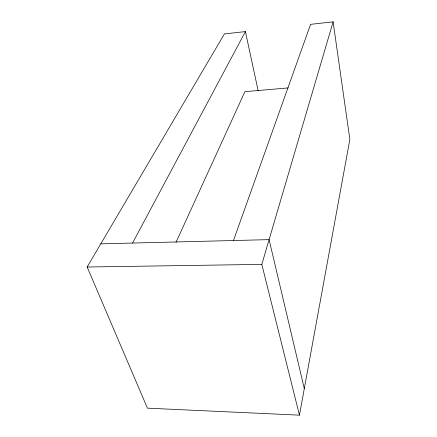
<?xml version="1.0" encoding="UTF-8"?>
<svg xmlns="http://www.w3.org/2000/svg" width="437" height="437" viewBox="0 0 437 437"><rect width="100%" height="100%" fill="white"/><g stroke="black" fill="none" stroke-linecap="round" stroke-linejoin="round"><path stroke-width="0.66" d="M258.141 90.688L245.408 31.584L224.432 33.911L87.143 267.007L147.444 408.163L299.449 415.15L349.857 139.365L333.098 21.85L310.587 24.346L233.473 240.525M299.449 415.15L261.818 264.385L333.098 21.85M176.013 242.317L244.917 91.655L288.18 87.919M132.569 243.054L245.408 31.584M100.783 243.851L269.094 239.634L304.299 388.608M87.143 267.007L261.818 264.385"/></g></svg>
